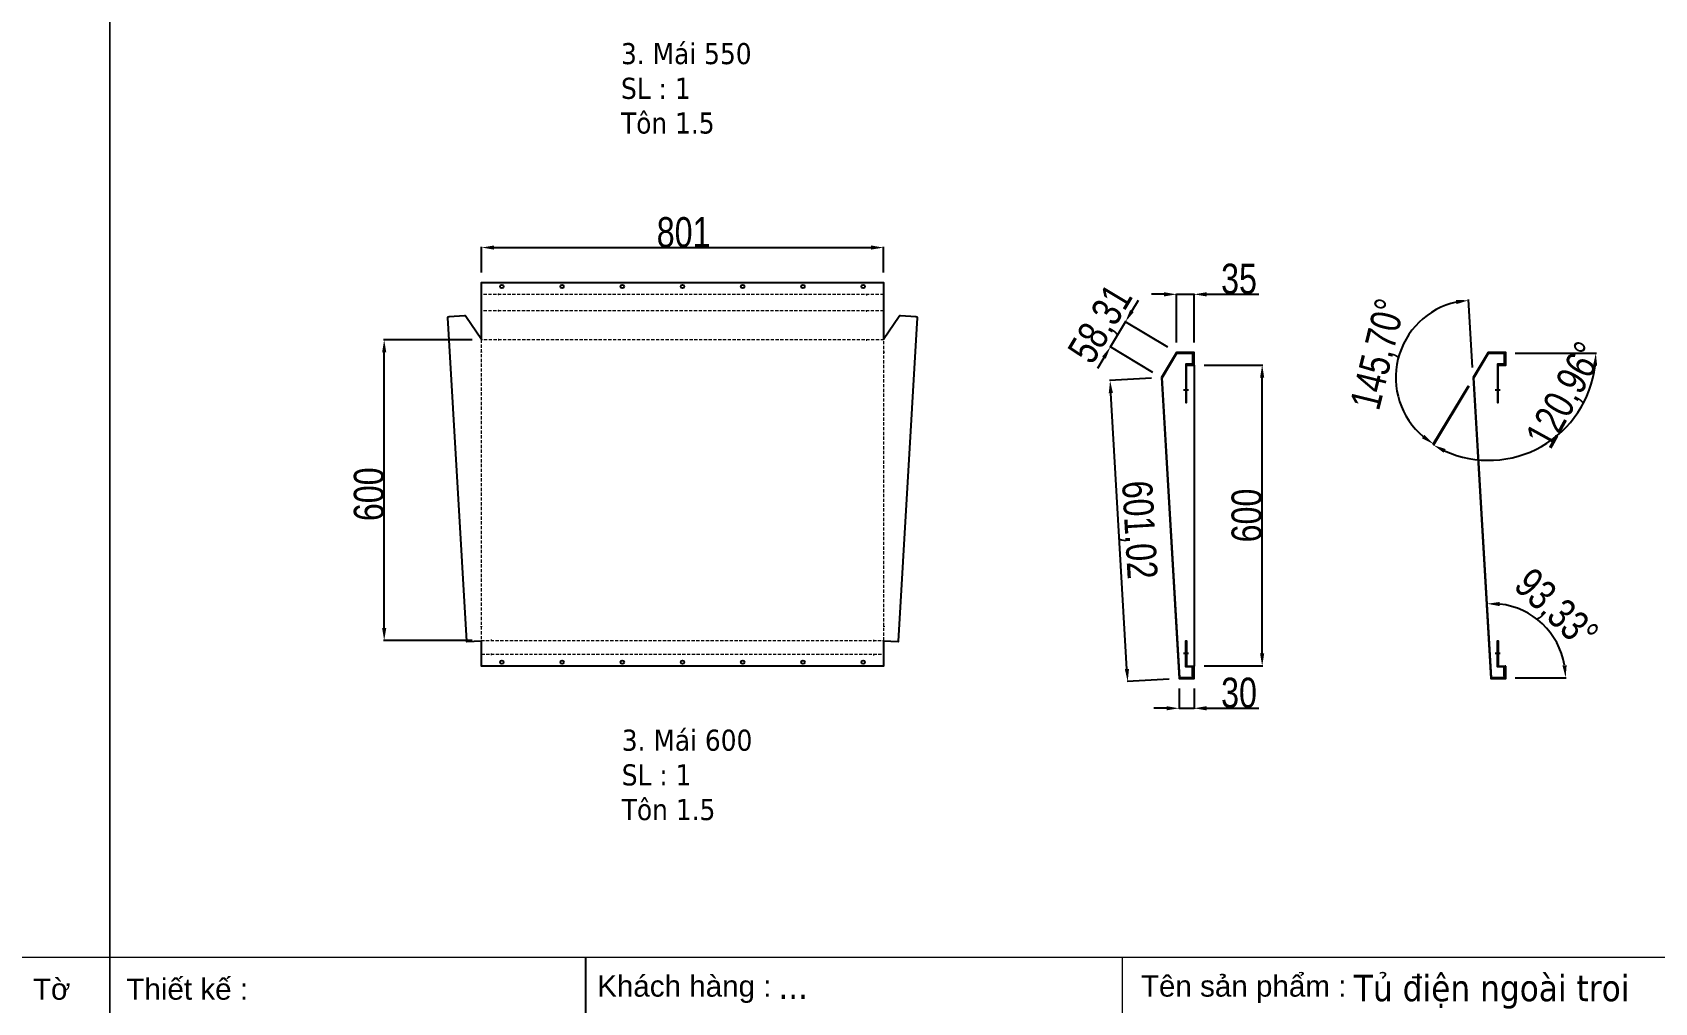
# Model space of a CAD drawing. Header units: inches. Extents: x 21 to 136330, y 8 to 58290.
# Drawn here: x 7789 to 11021, y 25937 to 27871 of the extents above; entities that cross this region are included whole.
import ezdxf
from ezdxf.enums import TextEntityAlignment as Align

# ---------------------------------------------------------------- set-up
doc = ezdxf.new("R2010")
doc.units = ezdxf.units.IN
doc.header["$MEASUREMENT"] = 0
doc.linetypes.add('HIDDEN', pattern=[9.525, 6.35, -3.175])
doc.layers.add('0 KHUNG KT01', color=7, linetype='Continuous')
doc.layers.add('@.0.DM. NÉT CHÍNH', color=7, linetype='Continuous')
doc.layers.add('0 TĂNG CỨNG', color=7, linetype='Continuous', lineweight=15)
doc.layers.add('@.0.DM. NÉT ĐỨT', color=8, linetype='HIDDEN', lineweight=9)
for name, color, linetype, transparency in [('@.0.DM. KÍCH THƯỚC', 8, 'Continuous', 0.2), ('@.0.DM. KÍCH THƯỚC @ 1', 8, 'Continuous', 0.2), ('@.DM. KÍCH THƯỚC', 8, 'Continuous', 0.2), ('@.DM. KÍCH THƯỚC @ 1', 8, 'Continuous', 0.2)]:
    doc.layers.add(name, color=color, linetype=linetype, transparency=transparency)
doc.styles.add('ARIAL', font='arial.ttf')
doc.styles.add('Note Text (ISO)', font='tahoma.ttf')
doc.styles.add('roman', font='roman.shx', dxfattribs={"width": 0.8})
doc.styles.add('Tahoma (Input Text)', font='tahoma.ttf')
doc.dimstyles.new('Kích thước Duy Mạnh', dxfattribs={"dimtxt": 30, "dimasz": 25, "dimexe": 1.25, "dimexo": 20, "dimtad": 1, "dimdec": 1, "dimtxsty": 'roman', "dimcen": 2.5, "dimclrd": 8, "dimclre": 8, "dimclrt": 2, "dimadec": 0, "dimazin": 0, "dimtfac": 1, "dimtdec": 1, "dimtix": 1, "dimtmove": 0, "dimatfit": 3, "dimfxl": 1, "dimtfillclr": 1, "dimarcsym": 0})

# ---------------------------------------------------------------- blocks, each defined once
blk = doc.blocks.new('*D468')
at = {"layer": '@.0.DM. KÍCH THƯỚC', "color": 8, "lineweight": -2, "transparency": 16777216}
for p, q in [((10074, 26563.4), (10074, 26522.8)), ((10104, 26563.4), (10104, 26522.8))]:
    blk.add_line(p, q, dxfattribs=at)
at = {"layer": '@.0.DM. KÍCH THƯỚC', "lineweight": -2, "transparency": 16777216}
for p, q in [((10049, 26524.1), (10024, 26524.1)), ((10074, 26524.1), (10104, 26524.1)), ((10129, 26524.1), (10233, 26524.1))]:
    blk.add_line(p, q, dxfattribs=at)
at = {"layer": '@.0.DM. KÍCH THƯỚC', "transparency": 16777216}
for points in [[(10049, 26528.3), (10049, 26519.9), (10074, 26524.1)], [(10129, 26528.3), (10129, 26519.9), (10104, 26524.1)]]:
    blk.add_solid(points, dxfattribs=at)
at = {"layer": 'Defpoints', "color": 0, "transparency": 16777216}
for p in [(10074, 26583.4), (10104, 26583.4), (10104, 26524.1)]:
    blk.add_point(p, dxfattribs=at)
at = {"layer": '@.0.DM. KÍCH THƯỚC', "color": 2, "transparency": 16777216, "insert": (10193.5, 26554.7), "char_height": 60, "attachment_point": 5, "style": 'roman'}
blk.add_mtext('30', dxfattribs=at)
blk = doc.blocks.new('*D469')
at = {"layer": '@.0.DM. KÍCH THƯỚC', "color": 8, "lineweight": -2, "transparency": 16777216}
for p, q in [((10124, 27208.4), (10240.8, 27208.4)), ((10124, 26608.4), (10240.8, 26608.4))]:
    blk.add_line(p, q, dxfattribs=at)
at = {"layer": '@.0.DM. KÍCH THƯỚC', "lineweight": -2, "transparency": 16777216}
blk.add_line((10239.6, 26633.4), (10239.6, 27183.4), dxfattribs=at)
at = {"layer": '@.0.DM. KÍCH THƯỚC', "transparency": 16777216}
for points in [[(10235.4, 27183.4), (10243.7, 27183.4), (10239.6, 27208.4)], [(10235.4, 26633.4), (10243.7, 26633.4), (10239.6, 26608.4)]]:
    blk.add_solid(points, dxfattribs=at)
at = {"layer": 'Defpoints', "color": 0, "transparency": 16777216}
for p in [(10104, 27208.4), (10239.6, 27208.4), (10104, 26608.4)]:
    blk.add_point(p, dxfattribs=at)
at = {"layer": '@.0.DM. KÍCH THƯỚC', "color": 2, "transparency": 16777216, "insert": (10208.9, 26908.4), "char_height": 60, "attachment_point": 5, "rotation": 90, "style": 'roman'}
blk.add_mtext('600', dxfattribs=at)
blk = doc.blocks.new('*D470')
at = {"layer": '@.0.DM. KÍCH THƯỚC', "color": 8, "lineweight": -2, "transparency": 16777216}
for p, q in [((10019.1, 27182.2), (9935.4, 27177.3)), ((10054.1, 26582.2), (9970.4, 26577.3))]:
    blk.add_line(p, q, dxfattribs=at)
at = {"layer": '@.0.DM. KÍCH THƯỚC', "lineweight": -2, "transparency": 16777216}
blk.add_line((9970.2, 26602.3), (9938.1, 27152.4), dxfattribs=at)
at = {"layer": '@.0.DM. KÍCH THƯỚC', "transparency": 16777216}
for points in [[(9942.2, 27152.7), (9933.9, 27152.2), (9936.6, 27177.4)], [(9974.3, 26602.6), (9966, 26602.1), (9971.6, 26577.4)]]:
    blk.add_solid(points, dxfattribs=at)
at = {"layer": 'Defpoints', "color": 0, "transparency": 16777216}
for p in [(9936.6, 27177.4), (10039, 27183.4), (10074, 26583.4)]:
    blk.add_point(p, dxfattribs=at)
at = {"layer": '@.0.DM. KÍCH THƯỚC', "color": 2, "transparency": 16777216, "insert": (9990.4, 26879.5), "char_height": 60, "attachment_point": 5, "rotation": 273.3384, "style": 'roman'}
blk.add_mtext('601,02', dxfattribs=at)
blk = doc.blocks.new('*D471')
at = {"layer": '@.0.DM. KÍCH THƯỚC', "lineweight": -2, "transparency": 16777216}
for p, q in [((9980, 27315.9), (9992.9, 27337.4)), ((9937.2, 27244.5), (9967.2, 27294.5)), ((9924.3, 27223), (9911.5, 27201.6))]:
    blk.add_line(p, q, dxfattribs=at)
at = {"layer": '@.0.DM. KÍCH THƯỚC', "color": 8, "lineweight": -2, "transparency": 16777216}
for p, q in [((10051.9, 27243.7), (9966.1, 27295.1)), ((10021.9, 27193.7), (9936.1, 27245.1))]:
    blk.add_line(p, q, dxfattribs=at)
at = {"layer": '@.0.DM. KÍCH THƯỚC', "transparency": 16777216}
for points in [[(9976.5, 27318.1), (9983.6, 27313.8), (9967.2, 27294.5)], [(9920.7, 27225.2), (9927.9, 27220.9), (9937.2, 27244.5)]]:
    blk.add_solid(points, dxfattribs=at)
at = {"layer": 'Defpoints', "color": 0, "transparency": 16777216}
for p in [(9967.2, 27294.5), (10069, 27233.4), (10039, 27183.4)]:
    blk.add_point(p, dxfattribs=at)
at = {"layer": '@.0.DM. KÍCH THƯỚC', "color": 2, "transparency": 16777216, "insert": (9921, 27288.2), "char_height": 60, "attachment_point": 5, "rotation": 59.036, "style": 'roman'}
blk.add_mtext('58,31', dxfattribs=at)
blk = doc.blocks.new('*D472')
at = {"layer": '@.0.DM. KÍCH THƯỚC', "lineweight": -2, "transparency": 16777216}
for p, q in [((10044, 27349.3), (10019, 27349.3)), ((10069, 27349.3), (10104, 27349.3)), ((10129, 27349.3), (10233, 27349.3))]:
    blk.add_line(p, q, dxfattribs=at)
at = {"layer": '@.0.DM. KÍCH THƯỚC', "color": 8, "lineweight": -2, "transparency": 16777216}
for p, q in [((10069, 27253.4), (10069, 27350.5)), ((10104, 27253.4), (10104, 27350.5))]:
    blk.add_line(p, q, dxfattribs=at)
at = {"layer": '@.0.DM. KÍCH THƯỚC', "transparency": 16777216}
for points in [[(10044, 27353.5), (10044, 27345.1), (10069, 27349.3)], [(10129, 27353.5), (10129, 27345.1), (10104, 27349.3)]]:
    blk.add_solid(points, dxfattribs=at)
at = {"layer": 'Defpoints', "color": 0, "transparency": 16777216}
for p in [(10069, 27349.3), (10069, 27233.4), (10104, 27233.4)]:
    blk.add_point(p, dxfattribs=at)
at = {"layer": '@.0.DM. KÍCH THƯỚC', "color": 2, "transparency": 16777216, "insert": (10193.5, 27379.9), "char_height": 60, "attachment_point": 5, "style": 'roman'}
blk.add_mtext('35', dxfattribs=at)
blk = doc.blocks.new('*D473')
at = {"layer": '@.0.DM. KÍCH THƯỚC', "color": 8, "lineweight": -2, "transparency": 16777216}
blk.add_line((10743.6, 26584.9), (10845.5, 26584.9), dxfattribs=at)
at = {"layer": '@.0.DM. KÍCH THƯỚC', "lineweight": -2, "transparency": 16777216}
blk.add_arc((10696.4, 26584.9), 147.9, 9.6979, 83.6342, dxfattribs=at)
at = {"layer": '@.0.DM. KÍCH THƯỚC', "transparency": 16777216}
for points in [[(10712.7, 26727.7), (10712.9, 26736), (10687.8, 26732.5)], [(10846.3, 26610.1), (10838, 26609.4), (10844.3, 26584.9)]]:
    blk.add_solid(points, dxfattribs=at)
at = {"layer": 'Defpoints', "color": 0, "transparency": 16777216}
for p in [(10661.6, 27183), (10823, 26661.3), (10696.4, 26584.9), (10696.4, 26584.9), (10723.6, 26584.9)]:
    blk.add_point(p, dxfattribs=at)
at = {"layer": '@.0.DM. KÍCH THƯỚC', "color": 2, "transparency": 16777216, "insert": (10822.8, 26718.9), "char_height": 60, "attachment_point": 5, "rotation": 316.666, "style": 'roman'}
blk.add_mtext('93,33°', dxfattribs=at)
blk = doc.blocks.new('*D474')
at = {"layer": '@.0.DM. KÍCH THƯỚC', "color": 8, "lineweight": -2, "transparency": 16777216}
for p, q in [((10658.9, 27203.3), (10651, 27338.7)), ((10649.8, 27166.2), (10580, 27050))]:
    blk.add_line(p, q, dxfattribs=at)
at = {"layer": '@.0.DM. KÍCH THƯỚC', "lineweight": -2, "transparency": 16777216}
blk.add_arc((10660.1, 27183.4), 154.3, 102.6298, 229.7446, dxfattribs=at)
at = {"layer": '@.0.DM. KÍCH THƯỚC', "transparency": 16777216}
for points in [[(10625.7, 27338.1), (10626.9, 27329.8), (10651.1, 27337.4)], [(10562.7, 27069), (10557.9, 27062.2), (10580.6, 27051)]]:
    blk.add_solid(points, dxfattribs=at)
at = {"layer": 'Defpoints', "color": 0, "transparency": 16777216}
for p in [(10538.6, 27278.6), (10690.1, 27233.4), (10660.1, 27183.4), (10660.1, 27183.4), (10695.1, 26583.4)]:
    blk.add_point(p, dxfattribs=at)
at = {"layer": '@.0.DM. KÍCH THƯỚC', "color": 2, "transparency": 16777216, "insert": (10474.9, 27228.9), "char_height": 60, "attachment_point": 5, "rotation": 76.1872, "style": 'roman'}
blk.add_mtext('145,70°', dxfattribs=at)
blk = doc.blocks.new('*D475')
at = {"layer": '@.0.DM. KÍCH THƯỚC', "color": 8, "lineweight": -2, "transparency": 16777216}
for p, q in [((10743.6, 27231.9), (10905.7, 27231.9)), ((10651.3, 27165.9), (10580.4, 27047.7))]:
    blk.add_line(p, q, dxfattribs=at)
at = {"layer": '@.0.DM. KÍCH THƯỚC', "lineweight": -2, "transparency": 16777216}
blk.add_arc((10690.9, 27231.9), 213.5, 245.7474, 353.2886, dxfattribs=at)
at = {"layer": '@.0.DM. KÍCH THƯỚC', "transparency": 16777216}
for points in [[(10898.8, 27207.1), (10907.1, 27206.7), (10904.5, 27231.9)], [(10601.3, 27033.5), (10605.1, 27040.9), (10581, 27048.7)]]:
    blk.add_solid(points, dxfattribs=at)
at = {"layer": 'Defpoints', "color": 0, "transparency": 16777216}
for p in [(10690.9, 27231.9), (10690.9, 27231.9), (10723.6, 27231.9), (10661.6, 27183), (10725.6, 27021.2)]:
    blk.add_point(p, dxfattribs=at)
at = {"layer": '@.0.DM. KÍCH THƯỚC', "color": 2, "transparency": 16777216, "insert": (10846.2, 27146.5), "char_height": 60, "attachment_point": 5, "rotation": 61.2044, "style": 'roman'}
blk.add_mtext('120,96°', dxfattribs=at)
blk = doc.blocks.new('*D553')
at = {"layer": '@.DM. KÍCH THƯỚC', "color": 8, "lineweight": -2, "transparency": 16777216}
for p, q in [((8684.1, 27393), (8684.1, 27443.8)), ((9485.1, 27393), (9485.1, 27443.8))]:
    blk.add_line(p, q, dxfattribs=at)
at = {"layer": '@.DM. KÍCH THƯỚC', "lineweight": -2, "transparency": 16777216}
blk.add_line((8709.1, 27442.5), (9460.1, 27442.5), dxfattribs=at)
at = {"layer": '@.DM. KÍCH THƯỚC', "transparency": 16777216}
for points in [[(8709.1, 27446.7), (8709.1, 27438.4), (8684.1, 27442.5)], [(9460.1, 27446.7), (9460.1, 27438.4), (9485.1, 27442.5)]]:
    blk.add_solid(points, dxfattribs=at)
at = {"layer": 'Defpoints', "color": 0, "transparency": 16777216}
for p in [(9485.1, 27442.5), (8684.1, 27373), (9485.1, 27373)]:
    blk.add_point(p, dxfattribs=at)
at = {"layer": '@.DM. KÍCH THƯỚC', "color": 2, "transparency": 16777216, "insert": (9033.2, 27503.2), "char_height": 60, "attachment_point": 1, "style": 'roman'}
blk.add_mtext('801', dxfattribs=at)
blk = doc.blocks.new('*D582')
at = {"layer": '@.DM. KÍCH THƯỚC', "color": 8, "lineweight": -2, "transparency": 16777216}
for p, q in [((8665.1, 27258.7), (8488.9, 27258.7)), ((8665.1, 26659.2), (8488.9, 26659.2))]:
    blk.add_line(p, q, dxfattribs=at)
at = {"layer": '@.DM. KÍCH THƯỚC', "lineweight": -2, "transparency": 16777216}
blk.add_line((8490.1, 26684.2), (8490.1, 27233.7), dxfattribs=at)
at = {"layer": '@.DM. KÍCH THƯỚC', "transparency": 16777216}
for points in [[(8486, 27233.7), (8494.3, 27233.7), (8490.1, 27258.7)], [(8486, 26684.2), (8494.3, 26684.2), (8490.1, 26659.2)]]:
    blk.add_solid(points, dxfattribs=at)
at = {"layer": 'Defpoints', "color": 0, "transparency": 16777216}
for p in [(8490.1, 27258.7), (8685.1, 27258.7), (8685.1, 26659.2)]:
    blk.add_point(p, dxfattribs=at)
at = {"layer": '@.DM. KÍCH THƯỚC', "color": 2, "transparency": 16777216, "insert": (8429.5, 26897.2), "char_height": 60, "attachment_point": 1, "rotation": 90, "style": 'roman'}
blk.add_mtext('600', dxfattribs=at)
blk = doc.blocks.new('KHUNG KT1')
at = {"color": 7}
for p, q in [((7128, -4752), (0, -4752)), ((2294.1, -4752), (2294.1, -5040))]:
    blk.add_line(p, q, dxfattribs=at)
blk.add_lwpolyline([(0, 0), (7128, 0), (7128, -5040), (0, -5040)], close=True, dxfattribs=at)
at = {"layer": '0 KHUNG KT01'}
blk.add_line((1077.9, -4752), (1077.9, -4896), dxfattribs=at)
at = {"color": 2, "char_height": 48, "style": 'ARIAL'}
for s, insert, width, attachment_point in [('  Thiết kế :', (0, -4824), 2202.321, 4), ('  Khách hàng :', (1066.9, -4824), 2202.321, 4), ('  Tên sản phẩm :', (2299.1, -4824), 2202.321, 4), ('Tờ', (6996, -4824), 264, 5)]:
    blk.add_mtext(s, dxfattribs=dict(at, insert=insert, width=width, attachment_point=attachment_point))
at = {"color": 1, "style": 'Tahoma (Input Text)', "flags": 8}
for tag, p in [('#01', (328.9, -4851.1)), ('#03', (1514.7, -4846.3)), ('#05', (2819, -4851.1)), ('#07', (4424, -4851.1)), ('#09', (5172.9, -4851.1)), ('#02', (189.8, -4995.1)), ('#04', (1755.3, -4995.1)), ('#06', (2727.8, -4995.1)), ('#08', (4382.7, -4995.1)), ('#10', (5172.9, -4995.1))]:
    blk.add_attdef(tag, p, '', height=60, dxfattribs=at)
blk.add_attdef('#11', text='', height=60, dxfattribs=at).set_placement((6996, -4961.6), align=Align.CENTER)
at = {"layer": '0 TĂNG CỨNG', "color": 1, "style": 'ARIAL'}
blk.add_attdef('#12', (852.8, -4987.6), '', height=60, dxfattribs=at)

msp = doc.modelspace()

# ---------------------------------------------------------------- linework, layer by layer
at = {"layer": '@.0.DM. NÉT CHÍNH', "color": 1}
for p, q in [((8718.3988, 27349.2136), (8716.8988, 27349.2136)), ((9450.815, 27349.2136), (9452.315, 27349.2136)), ((8718.6271, 27316.1029), (8717.1271, 27316.1029)), ((9450.5867, 27316.1029), (9452.0867, 27316.1029)), ((8718.6441, 27258.7263), (8717.1441, 27258.7263)), ((9450.5697, 27258.7263), (9452.0697, 27258.7263)), ((8683.4105, 27234.5236), (8683.4105, 27233.0236)), ((9485.8034, 27234.5236), (9485.8034, 27233.0236)), ((10092.7907, 27158.3631), (10082.6388, 27158.3631)), ((10713.8025, 27158.3631), (10703.6506, 27158.3631)), ((8683.4105, 26688.0499), (8683.4105, 26686.5499)), ((9485.8034, 26688.0499), (9485.8034, 26686.5499)), ((8704.4451, 26659.1824), (8702.9451, 26659.1824)), ((9464.7687, 26659.1824), (9466.2687, 26659.1824)), ((8704.4451, 26631.6327), (8702.9451, 26631.6327)), ((9464.7687, 26631.6327), (9466.2687, 26631.6327)), ((10092.7907, 26633.3622), (10082.6388, 26633.3622)), ((10713.8025, 26633.3622), (10703.6506, 26633.3622))]:
    msp.add_line(p, q, dxfattribs=at)
at = {"layer": '@.0.DM. NÉT CHÍNH'}
for p, q in [((8684.1069, 27259.73), (8684.1069, 27258.747)), ((9485.1069, 27259.73), (9485.1069, 27258.747)), ((10104.0406, 27208.3631), (10104.0406, 26608.3622)), ((8684.1069, 26658.0507), (8684.1069, 26659.1475)), ((9485.1069, 26658.0507), (9485.1069, 26659.1475)), ((10104.0393, 26608.3622), (10102.5393, 26608.3622)), ((10725.0511, 26608.3622), (10723.5511, 26608.3622))]:
    msp.add_line(p, q, dxfattribs=at)
msp.add_lwpolyline([(8684.1069, 27259.8955), (8684.1069, 27372.9784), (9485.1069, 27372.9784), (9485.1069, 27259.8955), (9516.4019, 27305.7721, -0.263446003), (9519.0547, 27307.0765), (9549.3048, 27305.3132, -0.414213562), (9552.1252, 27302.1437), (9550.845, 27280.181), (9514.5363, 26657.7404), (9514.4492, 26656.2429), (9485.1069, 26657.9502), (9485.1069, 26607.9863), (8684.1069, 26607.9863), (8684.1069, 26657.9502), (8654.7647, 26656.2429), (8654.6775, 26657.7404), (8618.3689, 27280.181), (8617.0887, 27302.1437, -0.414213562), (8619.909, 27305.3132), (8650.1591, 27307.0765, -0.263446003), (8652.812, 27305.7721)], format="xyb", close=True, dxfattribs=at)
for points in [[(10102.5393, 26608.3622), (10102.5393, 26584.8622), (10075.4047, 26584.8622), (10040.5797, 27183.0132), (10069.8899, 27231.8631), (10102.5406, 27231.8631), (10102.5406, 27208.3631), (10104.0406, 27208.3631), (10104.0406, 27233.3631), (10069.0406, 27233.3631), (10039.0401, 27183.3628), (10074.0393, 26583.3622), (10104.0393, 26583.3622), (10104.0393, 26608.3622)], [(10723.5511, 26608.3622), (10723.5511, 26584.8622), (10696.4165, 26584.8622), (10661.5914, 27183.0132), (10690.9016, 27231.8631), (10723.5524, 27231.8631), (10723.5524, 27208.3631), (10725.0524, 27208.3631), (10725.0524, 27233.3631), (10690.0524, 27233.3631), (10660.0519, 27183.3628), (10695.0511, 26583.3622), (10725.0511, 26583.3622), (10725.0511, 26608.3622)]]:
    msp.add_lwpolyline(points, dxfattribs=at)
for points in [[(10102.5393, 27208.3631), (10102.5393, 27228.3631), (10101.0393, 27228.3631), (10101.0393, 27209.8631), (10087.5393, 27209.8631), (10087.5393, 27133.3631), (10089.0393, 27133.3631), (10089.0393, 27208.3631)], [(10723.5511, 27208.3631), (10723.5511, 27228.3631), (10722.0511, 27228.3631), (10722.0511, 27209.8631), (10708.5511, 27209.8631), (10708.5511, 27133.3631), (10710.0511, 27133.3631), (10710.0511, 27208.3631)], [(10102.5393, 26608.3622), (10102.5393, 26588.3622), (10101.0393, 26588.3622), (10101.0393, 26606.8622), (10087.5393, 26606.8622), (10087.5393, 26658.3622), (10089.0393, 26658.3622), (10089.0393, 26608.3622)], [(10723.5511, 26608.3622), (10723.5511, 26588.3622), (10722.0511, 26588.3622), (10722.0511, 26606.8622), (10708.5511, 26606.8622), (10708.5511, 26658.3622), (10710.0511, 26658.3622), (10710.0511, 26608.3622)]]:
    msp.add_lwpolyline(points, close=True, dxfattribs=at)
for centre in [(8724.6069, 27364.9784), (8844.6069, 27364.9784), (8964.6069, 27364.9784), (9084.6069, 27364.9784), (9204.6069, 27364.9784), (9324.6069, 27364.9784), (9444.6069, 27364.9784), (8724.6069, 26615.9863), (8844.6069, 26615.9863), (8964.6069, 26615.9863), (9084.6069, 26615.9863), (9204.6069, 26615.9863), (9324.6069, 26615.9863), (9444.6069, 26615.9863)]:
    msp.add_circle(centre, 3.5, dxfattribs=at)
at = {"layer": '@.0.DM. NÉT ĐỨT'}
for p, q in [((9485.1069, 27349.282), (8684.1069, 27349.282)), ((9485.1069, 27316.1713), (8684.1069, 27316.1713)), ((8684.1069, 26631.6827), (9485.1069, 26631.6827))]:
    msp.add_line(p, q, dxfattribs=at)
msp.add_lwpolyline([(8683.4105, 27258.7263), (8683.4105, 26659.1824), (9485.8034, 26659.1824), (9485.8034, 27258.7263)], close=True, dxfattribs=at)

# ---------------------------------------------------------------- block references
at = {"layer": '0 TĂNG CỨNG', "color": 1, "xscale": 0.8792977987369557, "yscale": 0.8792977987369557, "zscale": 0.8792977987369557}
msp.add_blockref('KHUNG KT1', (1675.9116, 30205.7146), dxfattribs=at)
at = {"layer": '0 TĂNG CỨNG', "color": 1}
ref = msp.add_blockref('KHUNG KT1', (7943.5463, 30205.7146), dxfattribs=dict(at, xscale=0.8792977987369557, yscale=0.8792977987369557, zscale=0.8792977987369557))
ref.add_attrib('#03', '...', (9275.4348, 25944.3527), dxfattribs={"layer": '0', "color": 1, "height": 52.75787, "style": 'Tahoma (Input Text)'})
ref.add_attrib('#05', 'Tủ điện ngoài troi', (10422.2948, 25940.1878), dxfattribs={"layer": '0', "color": 1, "height": 52.757868, "style": 'Tahoma (Input Text)'})

# ---------------------------------------------------------------- texts
at = {"layer": '@.0.DM. NÉT CHÍNH', "color": 2, "char_height": 41.999999, "width": 551.411705, "attachment_point": 1, "line_spacing_factor": 0.987884, "style": 'Note Text (ISO)'}
for s, insert in [('\\fTahoma|b0|i0;3. Mái 550\\P\\fTahoma|b0|i0;SL : 1\\P\\fTahoma|b0|i0;Tôn 1.5', (8962.026, 27850.1679)), ('\\fTahoma|b0|i0;3. Mái 600\\P\\fTahoma|b0|i0;SL : 1\\P\\fTahoma|b0|i0;Tôn 1.5', (8963.5431, 26481.5126))]:
    msp.add_mtext(s, dxfattribs=dict(at, insert=insert))

# ---------------------------------------------------------------- dimensions: what is measured, and where the dimension line sits
at = {"layer": '@.0.DM. KÍCH THƯỚC @ 1'}
for base, p1, p2, picture, middle, dimtype in [((10069.0406, 27349.2923), (10104.0406, 27233.3631), (10069.0406, 27233.3631), '*D472', (10193.5227, 27349.2923), 129), ((10104.0393, 26524.0904), (10074.0393, 26583.3622), (10104.0393, 26583.3622), '*D468', (10193.5215, 26524.0904), 128)]:
    dim = msp.add_linear_dim(base=base, p1=p1, p2=p2, angle=180, dimstyle='Kích thước Duy Mạnh', override={"dimscale": 1, "dimtxt": 60, "dimdec": 2, "dimclrd": 256, "dimadec": 2, "dimtdec": 2, "dimtix": 1, "dimtofl": 1, "dimtmove": 0, "dimatfit": 3}, dxfattribs=at)
    dim.commit()
    dim.dimension.update_dxf_attribs({"geometry": picture, "text_midpoint": middle, "dimtype": dimtype})
for p1, p2, distance, picture, middle in [((10039.0401, 27183.3628), (10069.0406, 27233.3631), 118.7904, '*D471', (9921.0181, 27288.1771)), ((10074.0393, 26583.3622), (10039.0401, 27183.3628), 102.5804, '*D470', (9990.411, 26879.5051))]:
    dim = msp.add_aligned_dim(p1=p1, p2=p2, distance=distance, dimstyle='Kích thước Duy Mạnh', override={"dimscale": 1, "dimtxt": 60, "dimdec": 2, "dimclrd": 256, "dimadec": 2, "dimtdec": 2, "dimtix": 1, "dimtofl": 1, "dimtmove": 0, "dimatfit": 3}, dxfattribs=at)
    dim.commit()
    dim.dimension.update_dxf_attribs({"geometry": picture, "text_midpoint": middle})
for base, line1, line2, picture, middle in [((10538.5947, 27278.5829), ((10660.0519, 27183.3628), (10695.0511, 26583.3622)), ((10690.0524, 27233.3631), (10660.0519, 27183.3628)), '*D474', (10474.8935, 27228.8859)), ((10823.0258, 26661.2701), ((10696.4165, 26584.8622), (10661.5914, 27183.0132)), ((10723.5511, 26584.8622), (10696.4165, 26584.8622)), '*D473', (10822.8359, 26718.856))]:
    dim = msp.add_angular_dim_2l(base=base, line1=line1, line2=line2, dimstyle='Kích thước Duy Mạnh', override={"dimscale": 1, "dimtxt": 60, "dimdec": 2, "dimclrd": 256, "dimadec": 2, "dimtdec": 2, "dimtix": 1, "dimtofl": 1, "dimtmove": 0, "dimatfit": 3}, dxfattribs=at)
    dim.commit()
    dim.dimension.update_dxf_attribs({"geometry": picture, "text_midpoint": middle})
dim = msp.add_angular_dim_2l(base=(10725.6228, 27021.1557), line1=((10690.9016, 27231.8631), (10723.5524, 27231.8631)), line2=((10661.5914, 27183.0132), (10690.9016, 27231.8631)), dimstyle='Kích thước Duy Mạnh', override={"dimscale": 1, "dimtxt": 60, "dimdec": 2, "dimclrd": 256, "dimadec": 2, "dimtdec": 2, "dimtix": 1, "dimtofl": 1, "dimtmove": 0, "dimatfit": 3}, dxfattribs=at)
dim.commit()
dim.dimension.update_dxf_attribs({"geometry": '*D475', "text_midpoint": (10878.0439, 27128.9993), "dimtype": 130})
dim = msp.add_linear_dim(base=(10239.5646, 27208.3631), p1=(10104.0393, 26608.3622), p2=(10104.0406, 27208.3631), angle=90, dimstyle='Kích thước Duy Mạnh', override={"dimscale": 1, "dimtxt": 60, "dimdec": 2, "dimclrd": 256, "dimadec": 2, "dimtdec": 2, "dimtix": 1, "dimtofl": 1, "dimtmove": 0, "dimatfit": 3}, dxfattribs=at)
dim.commit()
dim.dimension.update_dxf_attribs({"geometry": '*D469', "text_midpoint": (10208.9396, 26908.3627)})
at = {"layer": '@.DM. KÍCH THƯỚC @ 1', "color": 0}
for base, p1, p2, angle, picture, middle in [((9485.1069, 27442.5418), (8684.1069, 27372.9784), (9485.1069, 27372.9784), 180, '*D553', (9084.6069, 27442.5418)), ((8490.1344, 27258.7263), (8685.1069, 26659.1824), (8685.1069, 27258.7263), 270, '*D582', (8490.1344, 26958.9543))]:
    dim = msp.add_linear_dim(base=base, p1=p1, p2=p2, angle=angle, dimstyle='Kích thước Duy Mạnh', override={"dimscale": 1, "dimtxt": 60, "dimdec": 0, "dimclrd": 256, "dimtdec": 0, "dimtix": 1, "dimtofl": 0, "dimtmove": 0, "dimatfit": 1}, dxfattribs=at)
    dim.commit()
    dim.dimension.update_dxf_attribs({"geometry": picture, "text_midpoint": middle, "dimtype": 128})

doc.saveas('drawing.dxf')
